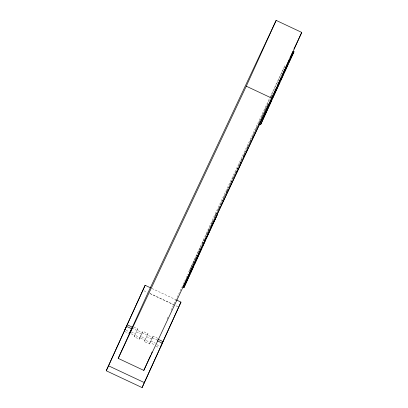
<?xml version="1.0" encoding="UTF-8"?>
<svg xmlns="http://www.w3.org/2000/svg" width="408" height="408" viewBox="0 0 408 408"><rect width="100%" height="100%" fill="white"/><g stroke="black" fill="none" stroke-linecap="round" stroke-linejoin="round"><path stroke-width="0.31" stroke-dasharray="2.04 1.53" d="M157.519 340.109L152.398 337.707L151.796 339.022L146.676 336.62L147.278 335.305L142.152 332.897L139.23 339.165L134.11 336.758L134.706 335.442L130.723 333.576M133.773 327.043L137.751 328.914L137.154 330.23L142.275 332.637L142.876 331.316L147.997 333.724L147.395 335.039L152.521 337.442L149.471 343.97L144.35 341.567L144.947 340.252L139.827 337.85L142.876 331.316M139.23 339.165L139.827 337.85M149.471 343.97L150.067 342.654L155.188 345.061M157.666 338.263L153.117 336.126L150.19 342.394L145.07 339.986L145.666 338.671L140.546 336.269L139.949 337.584L134.829 335.177L135.425 333.861L130.305 331.459M152.521 337.442L153.117 336.126M167.127 319.036L167.912 317.302M171.054 310.376L188.057 274.043M270.774 96.849L284.968 65.581L215.108 214.047L188.822 271.947L258.682 123.481L270.509 97.425M207.305 233.427L210.757 225.945M134.11 336.758L137.751 328.914M144.35 341.567L147.997 333.724M189.414 271.162L193.214 263.089M193.484 262.512L196.743 255.592M198.099 252.705L200.812 246.942M202.169 244.055L205.423 237.135M206.509 234.829L209.498 228.485M210.854 225.604L213.568 219.835M214.924 216.954L218.724 208.881M218.994 208.304L222.794 200.231M223.064 199.655L226.863 191.582M227.134 191.005L230.933 182.932M231.203 182.356L233.106 178.316M233.376 177.74L235.544 173.125M235.819 172.548L239.618 164.475M239.889 163.899L243.688 155.825M243.959 155.249L249.925 142.565M250.201 141.989L268.382 103.352M271.636 96.431L272.452 94.702M211.834 223.661L213.71 219.667M213.981 219.096L215.863 215.098M216.403 213.95L219.922 206.468M221.003 204.168L225.879 193.81M226.149 193.234L226.96 191.51M227.231 190.934L231.025 182.876M231.295 182.299L238.604 166.765M238.874 166.189L239.69 164.465M239.96 163.889L242.668 158.131M242.939 157.559L243.749 155.831M244.02 155.254L249.976 142.596M250.247 142.02L252.414 137.414M252.685 136.843L256.479 128.785M256.749 128.209L258.641 124.18M258.912 123.604L268.393 103.464M271.641 96.558L272.452 94.834M215.108 214.047L216.128 214.526M151.965 288.492L175.858 299.712M149.782 293.388L173.675 304.608M143.942 290.771L147.359 292.373M150.205 293.709L178.082 306.796M131.911 328.088L137.032 330.495L136.435 331.811L141.556 334.213M150.787 341.078L155.341 343.215M126.021 330.245L128.867 331.582M156.749 344.673L160.16 346.275M124.736 331.561L128.719 333.428M156.029 346.254L158.87 347.585"/><path stroke-width="0.61" d="M157.218 340.767L162.338 343.174L142.086 387.6L106.243 370.77L145.136 285.289L150.827 287.956M124.884 329.715L145.136 285.289M106.243 370.77L126.495 326.344L131.616 328.746L131.911 328.088M129.586 333.04L129.285 333.698L132.631 326.512L132.335 327.17L127.214 324.763M130.004 332.117L130.305 331.459M118.203 358.382L148.073 292.587L276.155 20.4L301.757 32.421L271.886 98.216L143.805 370.403L118.203 358.382L246.284 86.195L276.155 20.4M143.805 370.403L150.618 355.399M151.144 354.241L152.189 351.936M273.003 95.222L182.861 287.273L183.881 287.757L190.189 273.86M190.714 272.702L193.871 265.751M194.397 264.593L196.238 260.544M196.763 259.381L198.339 255.908M198.864 254.75L202.021 247.804M202.546 246.646L205.698 239.695M206.224 238.537L210.166 229.852M183.881 287.757L217.153 215.006L210.707 228.709M273.528 94.059L276.68 87.113M277.205 85.955L281.148 77.27M281.678 76.112L284.83 69.166M285.355 68.008L289.298 59.323M289.823 58.16L292.98 51.214L294.005 51.694L260.732 124.445L259.707 123.961M260.732 124.445L267.301 109.966M267.827 108.808L271.769 100.123M272.299 98.966L275.451 92.019M275.976 90.862L279.919 82.176M280.444 81.019L283.601 74.067M284.126 72.91L288.094 64.26M142.086 387.6L180.979 302.114L176.429 299.977M160.732 346.54L180.979 302.114M293.887 49.144L301.757 32.421M288.629 63.118L294.005 51.694M246.284 86.195L271.886 98.216M266.694 109.114L267.719 109.599M189.842 272.427L190.868 272.906M157.937 339.191L163.057 341.593M108.569 365.823L144.417 382.653"/></g></svg>
